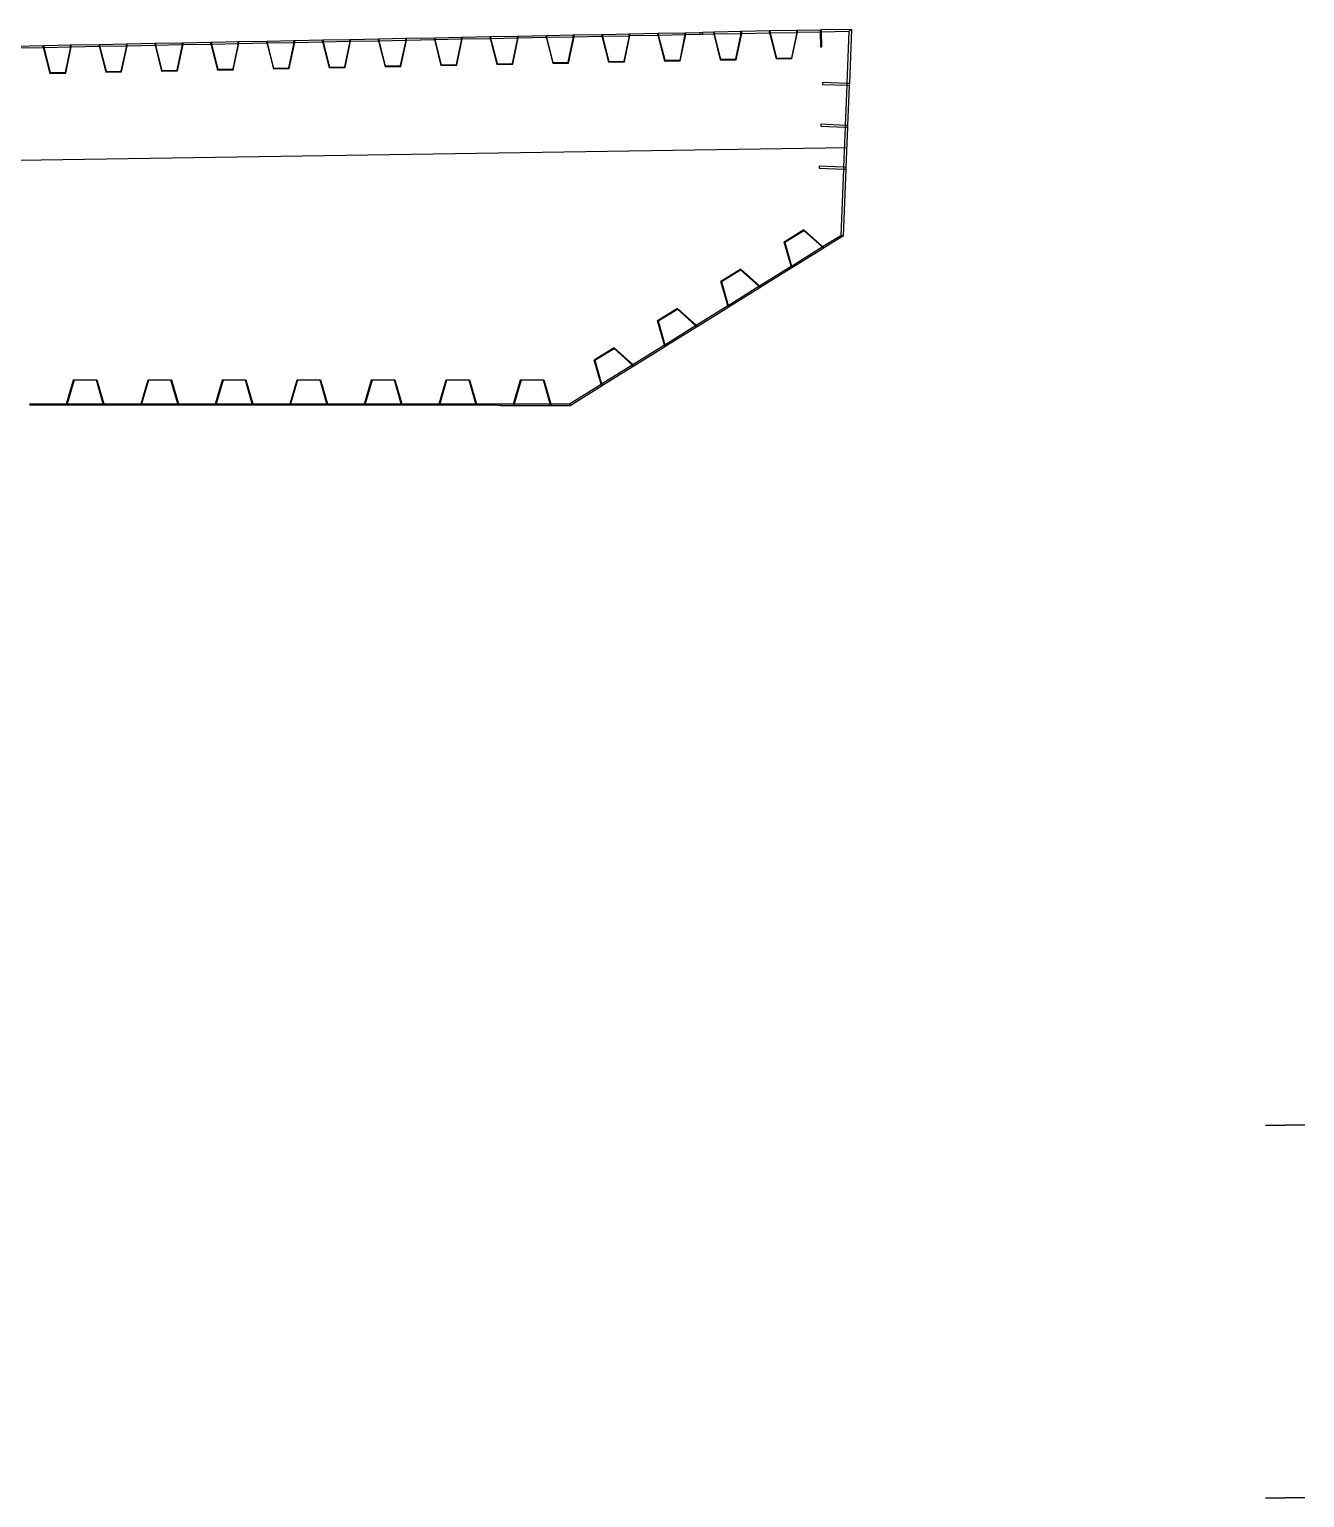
# Model space of a CAD drawing. Header units: millimetres. Extents: x -11.4 to 44.9, y -2.6 to 86.4.
# Drawn here: x 2.67 to 16.36, y -2.58 to 13.18 of the extents above; entities that cross this region are included whole.
import ezdxf

# ---------------------------------------------------------------- set-up
doc = ezdxf.new("R2010")
doc.units = ezdxf.units.MM
doc.layers.add('0_Assis', color=8, linetype='Continuous')

msp = doc.modelspace()

# ---------------------------------------------------------------- linework, layer by layer
at = {"layer": '0_Assis'}
for p, q in [((6.708, 13.085), (6.425, 13.079)), ((6.708, 13.069), (6.708, 13.085)), ((6.716, 13.085), (6.708, 13.085)), ((7.016, 13.091), (6.716, 13.085)), ((6.716, 13.069), (6.716, 13.085)), ((7.016, 13.075), (7.016, 13.091)), ((7.024, 13.091), (7.016, 13.091)), ((7.308, 13.097), (7.024, 13.091)), ((7.024, 13.075), (7.024, 13.091)), ((7.308, 13.081), (7.308, 13.097)), ((7.316, 13.097), (7.308, 13.097)), ((7.616, 13.103), (7.316, 13.097)), ((7.316, 13.081), (7.316, 13.097)), ((7.316, 13.081), (7.616, 13.087)), ((7.616, 13.087), (7.616, 13.103)), ((7.624, 13.103), (7.616, 13.103)), ((7.616, 13.087), (7.687, 12.808)), ((7.616, 13.087), (7.624, 13.087)), ((7.908, 13.109), (7.624, 13.103)), ((7.624, 13.087), (7.624, 13.103)), ((7.624, 13.087), (7.908, 13.093)), ((7.693, 12.816), (7.624, 13.087)), ((7.908, 13.093), (7.85, 12.819)), ((7.857, 12.811), (7.916, 13.093)), ((7.908, 13.093), (7.908, 13.109)), ((7.916, 13.109), (7.908, 13.109)), ((7.908, 13.093), (7.916, 13.093)), ((8.216, 13.115), (7.916, 13.109)), ((7.916, 13.093), (7.916, 13.109)), ((7.916, 13.093), (8.216, 13.099)), ((8.216, 13.099), (8.216, 13.115)), ((8.224, 13.115), (8.216, 13.115)), ((8.216, 13.099), (8.287, 12.82)), ((8.216, 13.099), (8.224, 13.099)), ((8.508, 13.121), (8.224, 13.115)), ((8.224, 13.099), (8.224, 13.115)), ((8.224, 13.099), (8.508, 13.105)), ((8.293, 12.828), (8.224, 13.099)), ((8.508, 13.105), (8.45, 12.831)), ((8.457, 12.823), (8.516, 13.105)), ((8.508, 13.105), (8.508, 13.121)), ((8.516, 13.121), (8.508, 13.121)), ((8.508, 13.105), (8.516, 13.105)), ((8.816, 13.127), (8.516, 13.121)), ((8.516, 13.105), (8.516, 13.121)), ((8.516, 13.105), (8.816, 13.111)), ((8.816, 13.111), (8.816, 13.127)), ((8.824, 13.127), (8.816, 13.127)), ((8.816, 13.111), (8.886, 12.832)), ((8.816, 13.111), (8.824, 13.111)), ((9.108, 13.133), (8.824, 13.127)), ((8.824, 13.111), (8.824, 13.127)), ((8.824, 13.111), (9.108, 13.116)), ((8.893, 12.84), (8.824, 13.111)), ((9.108, 13.116), (9.05, 12.843)), ((9.056, 12.835), (9.116, 13.117)), ((9.108, 13.116), (9.108, 13.133)), ((9.116, 13.133), (9.108, 13.133)), ((9.108, 13.116), (9.116, 13.117)), ((9.416, 13.139), (9.116, 13.133)), ((9.116, 13.117), (9.116, 13.133)), ((9.116, 13.117), (9.416, 13.123)), ((9.416, 13.123), (9.416, 13.139)), ((9.424, 13.139), (9.416, 13.139)), ((9.416, 13.123), (9.486, 12.844)), ((9.416, 13.123), (9.424, 13.123)), ((9.707, 13.144), (9.424, 13.139)), ((9.424, 13.123), (9.424, 13.139)), ((9.424, 13.123), (9.707, 13.128)), ((9.493, 12.852), (9.424, 13.123)), ((9.707, 13.128), (9.65, 12.855)), ((9.656, 12.847), (9.716, 13.129)), ((9.716, 13.145), (9.707, 13.144)), ((9.707, 13.128), (9.707, 13.144)), ((9.707, 13.128), (9.716, 13.129)), ((9.865, 13.148), (9.716, 13.145)), ((9.716, 13.129), (9.716, 13.145)), ((9.716, 13.129), (9.866, 13.132)), ((9.897, 13.152), (9.865, 13.148)), ((9.865, 13.148), (9.866, 13.132)), ((9.866, 13.132), (9.897, 13.132)), ((10.016, 13.155), (9.897, 13.152)), ((9.897, 13.132), (9.897, 13.152)), ((9.897, 13.132), (10.016, 13.135)), ((10.016, 13.135), (10.016, 13.155)), ((10.024, 13.155), (10.016, 13.155)), ((10.016, 13.135), (10.086, 12.856)), ((10.016, 13.135), (10.024, 13.135)), ((10.307, 13.16), (10.024, 13.155)), ((10.024, 13.135), (10.024, 13.155)), ((10.024, 13.135), (10.307, 13.14)), ((10.092, 12.864), (10.024, 13.135)), ((10.307, 13.14), (10.25, 12.867)), ((10.256, 12.859), (10.316, 13.141)), ((10.316, 13.161), (10.307, 13.16)), ((10.307, 13.14), (10.307, 13.16)), ((10.307, 13.14), (10.316, 13.141)), ((10.615, 13.167), (10.316, 13.161)), ((10.316, 13.141), (10.316, 13.161)), ((10.316, 13.141), (10.615, 13.147)), ((10.624, 13.167), (10.615, 13.167)), ((10.615, 13.147), (10.615, 13.167)), ((10.615, 13.147), (10.686, 12.868)), ((10.615, 13.147), (10.624, 13.147)), ((10.907, 13.172), (10.624, 13.167)), ((10.624, 13.147), (10.624, 13.167)), ((10.624, 13.147), (10.907, 13.152)), ((10.692, 12.876), (10.624, 13.147)), ((10.907, 13.152), (10.85, 12.879)), ((10.856, 12.871), (10.915, 13.153)), ((10.915, 13.173), (10.907, 13.172)), ((10.907, 13.152), (10.907, 13.172)), ((10.907, 13.152), (10.915, 13.153)), ((11.157, 13.177), (10.915, 13.173)), ((10.915, 13.153), (10.915, 13.173)), ((10.915, 13.153), (11.157, 13.157)), ((11.173, 13.178), (11.157, 13.177)), ((11.157, 13.177), (11.157, 13.157)), ((11.157, 13.157), (11.173, 13.158)), ((11.157, 13.157), (11.161, 12.998)), ((11.499, 13.184), (11.173, 13.178)), ((11.173, 13.158), (11.173, 13.178)), ((11.173, 13.158), (11.467, 13.164)), ((11.177, 12.998), (11.173, 13.158)), ((11.467, 13.164), (11.445, 12.604)), ((11.467, 13.164), (11.499, 13.184)), ((11.476, 12.603), (11.499, 13.184)), ((2.817, 13.007), (2.517, 13.001)), ((2.517, 12.985), (2.817, 12.991)), ((2.817, 12.991), (2.817, 13.007)), ((2.825, 13.007), (2.817, 13.007)), ((2.817, 12.991), (2.888, 12.712)), ((2.817, 12.991), (2.825, 12.991)), ((3.109, 13.013), (2.825, 13.007)), ((2.825, 12.991), (2.825, 13.007)), ((2.825, 12.991), (3.109, 12.997)), ((2.894, 12.72), (2.825, 12.991)), ((3.109, 12.997), (3.051, 12.723)), ((3.058, 12.715), (3.117, 12.997)), ((3.109, 12.997), (3.109, 13.013)), ((3.117, 13.013), (3.109, 13.013)), ((3.109, 12.997), (3.117, 12.997)), ((3.417, 13.019), (3.117, 13.013)), ((3.117, 12.997), (3.117, 13.013)), ((3.117, 12.997), (3.417, 13.003)), ((3.417, 13.003), (3.417, 13.019)), ((3.425, 13.019), (3.417, 13.019)), ((3.417, 13.003), (3.488, 12.724)), ((3.417, 13.003), (3.425, 13.003)), ((3.709, 13.025), (3.425, 13.019)), ((3.425, 13.003), (3.425, 13.019)), ((3.425, 13.003), (3.709, 13.009)), ((3.494, 12.732), (3.425, 13.003)), ((3.709, 13.009), (3.651, 12.735)), ((3.657, 12.727), (3.717, 13.009)), ((3.709, 13.009), (3.709, 13.025)), ((3.717, 13.025), (3.709, 13.025)), ((3.709, 13.009), (3.717, 13.009)), ((4.017, 13.031), (3.717, 13.025)), ((3.717, 13.009), (3.717, 13.025)), ((3.717, 13.009), (4.017, 13.015)), ((4.017, 13.015), (4.017, 13.031)), ((4.025, 13.031), (4.017, 13.031)), ((4.017, 13.015), (4.087, 12.736)), ((4.017, 13.015), (4.025, 13.015)), ((4.309, 13.037), (4.025, 13.031)), ((4.025, 13.015), (4.025, 13.031)), ((4.025, 13.015), (4.309, 13.021)), ((4.094, 12.744), (4.025, 13.015)), ((4.309, 13.021), (4.251, 12.747)), ((4.257, 12.739), (4.317, 13.021)), ((4.309, 13.021), (4.309, 13.037)), ((4.317, 13.037), (4.309, 13.037)), ((4.309, 13.021), (4.317, 13.021)), ((4.617, 13.043), (4.317, 13.037)), ((4.317, 13.021), (4.317, 13.037)), ((4.317, 13.021), (4.617, 13.027)), ((4.617, 13.027), (4.617, 13.043)), ((4.625, 13.043), (4.617, 13.043)), ((4.617, 13.027), (4.687, 12.748)), ((4.617, 13.027), (4.625, 13.027)), ((4.908, 13.049), (4.625, 13.043)), ((4.625, 13.027), (4.625, 13.043)), ((4.625, 13.027), (4.908, 13.033)), ((4.693, 12.756), (4.625, 13.027)), ((4.908, 13.033), (4.851, 12.759)), ((4.857, 12.751), (4.917, 13.033)), ((4.908, 13.033), (4.908, 13.049)), ((4.917, 13.049), (4.908, 13.049)), ((4.908, 13.033), (4.917, 13.033)), ((5.217, 13.055), (4.917, 13.049)), ((4.917, 13.033), (4.917, 13.049)), ((4.917, 13.033), (5.217, 13.039)), ((5.217, 13.039), (5.217, 13.055)), ((5.225, 13.055), (5.217, 13.055)), ((5.217, 13.039), (5.287, 12.76)), ((5.217, 13.039), (5.225, 13.039)), ((5.508, 13.061), (5.225, 13.055)), ((5.225, 13.039), (5.225, 13.055)), ((5.225, 13.039), (5.508, 13.045)), ((5.293, 12.768), (5.225, 13.039)), ((5.508, 13.045), (5.451, 12.771)), ((5.457, 12.763), (5.517, 13.045)), ((5.508, 13.045), (5.508, 13.061)), ((5.517, 13.061), (5.508, 13.061)), ((5.508, 13.045), (5.517, 13.045)), ((5.816, 13.067), (5.517, 13.061)), ((5.517, 13.045), (5.517, 13.061)), ((5.517, 13.045), (5.816, 13.051)), ((5.816, 13.051), (5.816, 13.067)), ((5.825, 13.067), (5.816, 13.067)), ((5.816, 13.051), (5.887, 12.772)), ((5.816, 13.051), (5.825, 13.051)), ((6.108, 13.073), (5.825, 13.067)), ((5.825, 13.051), (5.825, 13.067)), ((5.825, 13.051), (6.108, 13.057)), ((5.893, 12.78), (5.825, 13.051)), ((6.108, 13.057), (6.05, 12.783)), ((6.057, 12.775), (6.116, 13.057)), ((6.108, 13.057), (6.108, 13.073)), ((6.116, 13.073), (6.108, 13.073)), ((6.108, 13.057), (6.116, 13.057)), ((6.416, 13.079), (6.116, 13.073)), ((6.116, 13.057), (6.116, 13.073)), ((6.116, 13.057), (6.416, 13.063)), ((6.416, 13.063), (6.416, 13.079)), ((6.425, 13.079), (6.416, 13.079)), ((6.416, 13.063), (6.487, 12.784)), ((6.416, 13.063), (6.425, 13.063)), ((6.425, 13.063), (6.425, 13.079)), ((6.425, 13.063), (6.708, 13.069)), ((6.493, 12.792), (6.425, 13.063)), ((6.708, 13.069), (6.65, 12.795)), ((6.657, 12.787), (6.716, 13.069)), ((6.708, 13.069), (6.716, 13.069)), ((6.716, 13.069), (7.016, 13.075)), ((7.016, 13.075), (7.087, 12.796)), ((7.016, 13.075), (7.024, 13.075)), ((7.024, 13.075), (7.308, 13.081)), ((7.093, 12.804), (7.024, 13.075)), ((7.308, 13.081), (7.25, 12.807)), ((7.257, 12.799), (7.316, 13.081)), ((7.308, 13.081), (7.316, 13.081)), ((11.161, 12.998), (11.177, 12.998)), ((5.293, 12.768), (5.287, 12.76)), ((5.293, 12.768), (5.451, 12.771)), ((5.451, 12.771), (5.457, 12.763)), ((5.893, 12.78), (5.887, 12.772)), ((5.887, 12.772), (6.057, 12.775)), ((5.893, 12.78), (6.05, 12.783)), ((6.05, 12.783), (6.057, 12.775)), ((6.493, 12.792), (6.487, 12.784)), ((6.487, 12.784), (6.657, 12.787)), ((6.493, 12.792), (6.65, 12.795)), ((6.65, 12.795), (6.657, 12.787)), ((7.093, 12.804), (7.087, 12.796)), ((7.087, 12.796), (7.257, 12.799)), ((7.093, 12.804), (7.25, 12.807)), ((7.25, 12.807), (7.257, 12.799)), ((7.693, 12.816), (7.687, 12.808)), ((7.687, 12.808), (7.857, 12.811)), ((7.693, 12.816), (7.85, 12.819)), ((7.85, 12.819), (7.857, 12.811)), ((8.293, 12.828), (8.287, 12.82)), ((8.287, 12.82), (8.457, 12.823)), ((8.293, 12.828), (8.45, 12.831)), ((8.45, 12.831), (8.457, 12.823)), ((8.893, 12.84), (8.886, 12.832)), ((8.886, 12.832), (9.056, 12.835)), ((8.893, 12.84), (9.05, 12.843)), ((9.05, 12.843), (9.056, 12.835)), ((9.493, 12.852), (9.486, 12.844)), ((9.486, 12.844), (9.656, 12.847)), ((9.493, 12.852), (9.65, 12.855)), ((9.65, 12.855), (9.656, 12.847)), ((10.092, 12.864), (10.086, 12.856)), ((10.086, 12.856), (10.256, 12.859)), ((10.092, 12.864), (10.25, 12.867)), ((10.25, 12.867), (10.256, 12.859)), ((10.692, 12.876), (10.686, 12.868)), ((10.686, 12.868), (10.856, 12.871)), ((10.692, 12.876), (10.85, 12.879)), ((10.85, 12.879), (10.856, 12.871)), ((2.894, 12.72), (2.888, 12.712)), ((2.888, 12.712), (3.058, 12.715)), ((2.894, 12.72), (3.051, 12.723)), ((3.051, 12.723), (3.058, 12.715)), ((3.494, 12.732), (3.488, 12.724)), ((3.488, 12.724), (3.657, 12.727)), ((3.494, 12.732), (3.651, 12.735)), ((3.651, 12.735), (3.657, 12.727)), ((4.094, 12.744), (4.087, 12.736)), ((4.087, 12.736), (4.257, 12.739)), ((4.094, 12.744), (4.251, 12.747)), ((4.251, 12.747), (4.257, 12.739)), ((4.693, 12.756), (4.687, 12.748)), ((4.687, 12.748), (4.857, 12.751)), ((4.693, 12.756), (4.851, 12.759)), ((4.851, 12.759), (4.857, 12.751)), ((5.287, 12.76), (5.457, 12.763)), ((11.185, 12.614), (11.184, 12.594)), ((11.445, 12.604), (11.185, 12.614)), ((11.184, 12.594), (11.444, 12.584)), ((11.444, 12.584), (11.427, 12.154)), ((11.445, 12.604), (11.444, 12.584)), ((11.444, 12.584), (11.475, 12.583)), ((11.476, 12.603), (11.445, 12.604)), ((11.457, 12.153), (11.475, 12.583)), ((11.475, 12.583), (11.476, 12.603)), ((11.167, 12.165), (11.166, 12.145)), ((11.166, 12.145), (11.426, 12.134)), ((11.427, 12.154), (11.167, 12.165)), ((11.427, 12.154), (11.426, 12.134)), ((11.457, 12.153), (11.427, 12.154)), ((11.457, 12.133), (11.457, 12.153)), ((11.426, 12.134), (11.409, 11.705)), ((11.426, 12.134), (11.457, 12.133)), ((11.439, 11.703), (11.457, 12.133)), ((11.149, 11.715), (11.148, 11.695)), ((11.148, 11.695), (11.408, 11.685)), ((11.409, 11.705), (11.149, 11.715)), ((11.408, 11.685), (11.379, 10.973)), ((11.409, 11.705), (11.408, 11.685)), ((11.408, 11.685), (11.438, 11.683)), ((11.439, 11.703), (11.409, 11.705)), ((11.409, 10.968), (11.438, 11.683)), ((11.438, 11.683), (11.439, 11.703)), ((10.985, 11.033), (10.772, 10.901)), ((10.984, 11.026), (10.985, 11.033)), ((10.985, 11.033), (11.185, 10.852)), ((10.846, 10.641), (10.772, 10.901)), ((10.779, 10.899), (10.772, 10.901)), ((10.779, 10.899), (10.984, 11.026)), ((10.779, 10.899), (10.851, 10.644)), ((11.18, 10.849), (10.984, 11.026)), ((11.185, 10.852), (11.379, 10.973)), ((11.409, 10.968), (11.196, 10.835)), ((11.379, 10.973), (11.409, 10.968)), ((10.851, 10.644), (11.18, 10.849)), ((11.191, 10.832), (10.862, 10.627)), ((11.18, 10.849), (11.185, 10.852)), ((11.18, 10.849), (11.191, 10.832)), ((11.185, 10.852), (11.196, 10.835)), ((11.196, 10.835), (11.191, 10.832)), ((10.305, 10.611), (10.093, 10.479)), ((10.1, 10.477), (10.304, 10.604)), ((10.304, 10.604), (10.305, 10.611)), ((10.501, 10.427), (10.304, 10.604)), ((10.305, 10.611), (10.506, 10.43)), ((10.506, 10.43), (10.846, 10.641)), ((10.856, 10.624), (10.516, 10.413)), ((10.846, 10.641), (10.851, 10.644)), ((10.846, 10.641), (10.856, 10.624)), ((10.851, 10.644), (10.862, 10.627)), ((10.862, 10.627), (10.856, 10.624)), ((10.166, 10.219), (10.093, 10.479)), ((10.1, 10.477), (10.093, 10.479)), ((10.1, 10.477), (10.171, 10.222)), ((10.171, 10.222), (10.501, 10.427)), ((10.511, 10.41), (10.182, 10.205)), ((10.501, 10.427), (10.506, 10.43)), ((10.501, 10.427), (10.511, 10.41)), ((10.506, 10.43), (10.516, 10.413)), ((10.516, 10.413), (10.511, 10.41)), ((9.625, 10.189), (9.413, 10.057)), ((9.42, 10.055), (9.625, 10.182)), ((9.625, 10.189), (9.826, 10.008)), ((9.625, 10.182), (9.625, 10.189)), ((9.821, 10.005), (9.625, 10.182)), ((9.826, 10.008), (10.166, 10.219)), ((10.177, 10.202), (9.837, 9.991)), ((10.166, 10.219), (10.171, 10.222)), ((10.166, 10.219), (10.177, 10.202)), ((10.171, 10.222), (10.182, 10.205)), ((10.182, 10.205), (10.177, 10.202)), ((9.487, 9.797), (9.413, 10.057)), ((9.42, 10.055), (9.413, 10.057)), ((9.42, 10.055), (9.492, 9.8)), ((9.492, 9.8), (9.821, 10.005)), ((9.832, 9.988), (9.502, 9.783)), ((9.821, 10.005), (9.826, 10.008)), ((9.821, 10.005), (9.832, 9.988)), ((9.826, 10.008), (9.837, 9.991)), ((9.837, 9.991), (9.832, 9.988)), ((9.147, 9.586), (9.487, 9.797)), ((9.497, 9.78), (9.157, 9.569)), ((9.487, 9.797), (9.492, 9.8)), ((9.487, 9.797), (9.497, 9.78)), ((9.492, 9.8), (9.502, 9.783)), ((9.502, 9.783), (9.497, 9.78)), ((8.946, 9.767), (8.733, 9.635)), ((8.807, 9.375), (8.733, 9.635)), ((8.74, 9.632), (8.733, 9.635)), ((8.74, 9.632), (8.945, 9.76)), ((8.74, 9.632), (8.812, 9.378)), ((8.945, 9.76), (8.946, 9.767)), ((9.141, 9.582), (8.945, 9.76)), ((8.946, 9.767), (9.147, 9.586)), ((8.812, 9.378), (9.141, 9.582)), ((9.152, 9.566), (8.823, 9.361)), ((9.141, 9.582), (9.147, 9.586)), ((9.141, 9.582), (9.152, 9.566)), ((9.147, 9.586), (9.157, 9.569)), ((9.157, 9.569), (9.152, 9.566)), ((3.067, 9.164), (3.142, 9.424)), ((3.147, 9.418), (3.073, 9.164)), ((3.142, 9.424), (3.392, 9.424)), ((3.147, 9.418), (3.142, 9.424)), ((3.388, 9.418), (3.147, 9.418)), ((3.388, 9.418), (3.392, 9.424)), ((3.461, 9.164), (3.388, 9.418)), ((3.392, 9.424), (3.467, 9.164)), ((3.867, 9.164), (3.942, 9.424)), ((3.947, 9.418), (3.873, 9.164)), ((3.942, 9.424), (4.192, 9.424)), ((3.947, 9.418), (3.942, 9.424)), ((4.188, 9.418), (3.947, 9.418)), ((4.188, 9.418), (4.192, 9.424)), ((4.261, 9.164), (4.188, 9.418)), ((4.192, 9.424), (4.267, 9.164)), ((4.667, 9.164), (4.742, 9.424)), ((4.747, 9.418), (4.673, 9.164)), ((4.742, 9.424), (4.992, 9.424)), ((4.747, 9.418), (4.742, 9.424)), ((4.988, 9.418), (4.747, 9.418)), ((4.988, 9.418), (4.992, 9.424)), ((5.061, 9.164), (4.988, 9.418)), ((4.992, 9.424), (5.067, 9.164)), ((5.467, 9.164), (5.542, 9.424)), ((5.547, 9.418), (5.473, 9.164)), ((5.542, 9.424), (5.792, 9.424)), ((5.547, 9.418), (5.542, 9.424)), ((5.788, 9.418), (5.547, 9.418)), ((5.788, 9.418), (5.792, 9.424)), ((5.861, 9.164), (5.788, 9.418)), ((5.792, 9.424), (5.867, 9.164)), ((6.267, 9.164), (6.342, 9.424)), ((6.347, 9.418), (6.273, 9.164)), ((6.342, 9.424), (6.592, 9.424)), ((6.347, 9.418), (6.342, 9.424)), ((6.588, 9.418), (6.347, 9.418)), ((6.588, 9.418), (6.592, 9.424)), ((6.661, 9.164), (6.588, 9.418)), ((6.592, 9.424), (6.667, 9.164)), ((7.067, 9.164), (7.142, 9.424)), ((7.147, 9.418), (7.073, 9.164)), ((7.142, 9.424), (7.392, 9.424)), ((7.147, 9.418), (7.142, 9.424)), ((7.388, 9.418), (7.147, 9.418)), ((7.388, 9.418), (7.392, 9.424)), ((7.461, 9.164), (7.388, 9.418)), ((7.392, 9.424), (7.467, 9.164)), ((7.867, 9.164), (7.942, 9.424)), ((7.947, 9.418), (7.873, 9.164)), ((7.942, 9.424), (8.192, 9.424)), ((7.947, 9.418), (7.942, 9.424)), ((8.188, 9.418), (7.947, 9.418)), ((8.188, 9.418), (8.192, 9.424)), ((8.261, 9.164), (8.188, 9.418)), ((8.192, 9.424), (8.267, 9.164)), ((8.467, 9.164), (8.807, 9.375)), ((8.817, 9.358), (8.473, 9.144)), ((8.807, 9.375), (8.812, 9.378)), ((8.807, 9.375), (8.817, 9.358)), ((8.812, 9.378), (8.823, 9.361)), ((8.823, 9.361), (8.817, 9.358)), ((2.667, 9.164), (3.067, 9.164)), ((3.067, 9.152), (2.667, 9.152)), ((3.067, 9.164), (3.067, 9.152)), ((3.067, 9.164), (3.073, 9.164)), ((3.073, 9.152), (3.067, 9.152)), ((3.073, 9.164), (3.073, 9.152)), ((3.073, 9.164), (3.461, 9.164)), ((3.461, 9.152), (3.073, 9.152)), ((3.461, 9.164), (3.461, 9.152)), ((3.461, 9.164), (3.467, 9.164)), ((3.467, 9.152), (3.461, 9.152)), ((3.467, 9.164), (3.867, 9.164)), ((3.467, 9.164), (3.467, 9.152)), ((3.867, 9.152), (3.467, 9.152)), ((3.867, 9.164), (3.867, 9.152)), ((3.867, 9.164), (3.873, 9.164)), ((3.873, 9.152), (3.867, 9.152)), ((3.873, 9.164), (3.873, 9.152)), ((3.873, 9.164), (4.261, 9.164)), ((4.261, 9.152), (3.873, 9.152)), ((4.261, 9.164), (4.261, 9.152)), ((4.261, 9.164), (4.267, 9.164)), ((4.267, 9.152), (4.261, 9.152)), ((4.267, 9.164), (4.667, 9.164)), ((4.267, 9.164), (4.267, 9.152)), ((4.667, 9.152), (4.267, 9.152)), ((4.667, 9.164), (4.667, 9.152)), ((4.667, 9.164), (4.673, 9.164)), ((4.673, 9.152), (4.667, 9.152)), ((4.673, 9.164), (4.673, 9.152)), ((4.673, 9.164), (5.061, 9.164)), ((5.061, 9.152), (4.673, 9.152)), ((5.061, 9.164), (5.061, 9.152)), ((5.061, 9.164), (5.067, 9.164)), ((5.067, 9.152), (5.061, 9.152)), ((5.067, 9.164), (5.467, 9.164)), ((5.067, 9.164), (5.067, 9.152)), ((5.467, 9.152), (5.067, 9.152)), ((5.467, 9.164), (5.467, 9.152)), ((5.467, 9.164), (5.473, 9.164)), ((5.473, 9.152), (5.467, 9.152)), ((5.473, 9.164), (5.473, 9.152)), ((5.473, 9.164), (5.861, 9.164)), ((5.861, 9.152), (5.473, 9.152)), ((5.861, 9.164), (5.861, 9.152)), ((5.861, 9.164), (5.867, 9.164)), ((5.867, 9.152), (5.861, 9.152)), ((5.867, 9.164), (6.267, 9.164)), ((5.867, 9.164), (5.867, 9.152)), ((6.267, 9.152), (5.867, 9.152)), ((6.267, 9.164), (6.267, 9.152)), ((6.267, 9.164), (6.273, 9.164)), ((6.273, 9.152), (6.267, 9.152)), ((6.273, 9.164), (6.273, 9.152)), ((6.273, 9.164), (6.661, 9.164)), ((6.661, 9.152), (6.273, 9.152)), ((6.661, 9.164), (6.661, 9.152)), ((6.661, 9.164), (6.667, 9.164)), ((6.667, 9.152), (6.661, 9.152)), ((6.667, 9.164), (6.667, 9.152)), ((6.667, 9.164), (7.067, 9.164)), ((6.667, 9.164), (6.667, 9.152)), ((7.067, 9.152), (6.667, 9.152)), ((7.067, 9.164), (7.067, 9.152)), ((7.067, 9.164), (7.073, 9.164)), ((7.073, 9.152), (7.067, 9.152)), ((7.073, 9.164), (7.073, 9.152)), ((7.073, 9.164), (7.461, 9.164)), ((7.461, 9.152), (7.073, 9.152)), ((7.461, 9.164), (7.461, 9.152)), ((7.461, 9.164), (7.467, 9.164)), ((7.467, 9.152), (7.461, 9.152)), ((7.467, 9.164), (7.667, 9.164)), ((7.467, 9.164), (7.467, 9.152)), ((7.667, 9.152), (7.467, 9.152)), ((7.667, 9.164), (7.731, 9.164)), ((7.667, 9.152), (7.667, 9.164)), ((7.731, 9.144), (7.667, 9.152)), ((7.731, 9.144), (7.731, 9.164)), ((7.731, 9.164), (7.867, 9.164)), ((7.867, 9.144), (7.731, 9.144)), ((7.867, 9.164), (7.867, 9.144)), ((7.867, 9.164), (7.873, 9.164)), ((7.873, 9.144), (7.867, 9.144)), ((7.873, 9.164), (7.873, 9.144)), ((7.873, 9.164), (8.261, 9.164)), ((8.261, 9.144), (7.873, 9.144)), ((8.261, 9.164), (8.261, 9.144)), ((8.261, 9.164), (8.267, 9.164)), ((8.267, 9.144), (8.261, 9.144)), ((8.267, 9.164), (8.267, 9.144)), ((8.267, 9.164), (8.467, 9.164)), ((8.473, 9.144), (8.267, 9.144)), ((8.473, 9.144), (8.467, 9.164))]:
    msp.add_line(p, q, dxfattribs=at)
at = {"layer": '0_Assis', "color": 3}
for p, q in [((-11.448, 11.562), (11.448, 11.918)), ((15.941, 1.424), (16.151, 1.424)), ((16.361, 1.424), (16.151, 1.424)), ((15.941, -2.576), (16.151, -2.576)), ((16.361, -2.576), (16.151, -2.576))]:
    msp.add_line(p, q, dxfattribs=at)

doc.saveas('drawing.dxf')
